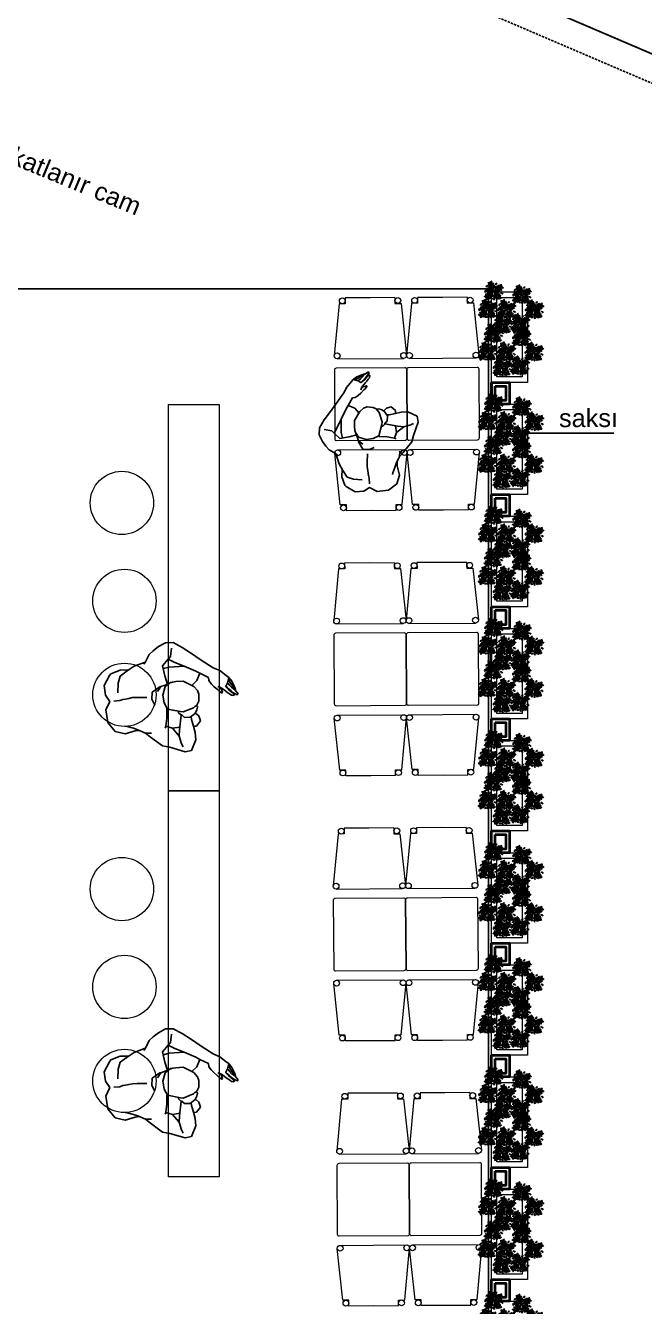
# Model space of a CAD drawing. Header units: millimetres. Extents: x 3465 to 16925, y -924 to 1134.
# Drawn here: x 5475 to 5817, y -269 to 439 of the extents above; entities that cross this region are included whole.
import ezdxf

# ---------------------------------------------------------------- set-up
doc = ezdxf.new("R2010")
doc.units = ezdxf.units.MM
doc.linetypes.add('DASHED2', pattern=[0.375, 0.25, -0.125])
for name, color, linetype in [('14.022_PLAN_+51.00$0$YPM_GRN_1', 103, 'Continuous'), ('14.022_PLAN_+51.00$0$YPM_MRD', 224, 'Continuous'), ('A_LPG_PLAN', 7, 'Continuous'), ('tertip - peyzaj', 96, 'Continuous'), ('wall', 255, 'Continuous')]:
    doc.layers.add(name, color=color, linetype=linetype)
doc.layers.add('A_ALAN_BRUT', color=30, linetype='Continuous', lineweight=9, plot=False)
for name, color, linetype, lineweight in [('ARK_AHŞAP', 45, 'Continuous', 15), ('ARK_METAL', 252, 'Continuous', 15), ('B_TEFRIS', 45, 'Continuous', 18), ('gp_notlar', 6, 'Continuous', 35)]:
    doc.layers.add(name, color=color, linetype=linetype, lineweight=lineweight)
doc.styles.get("Standard").update_dxf_attribs({"font": 'arial.ttf'})

# ---------------------------------------------------------------- blocks, each defined once
blk = doc.blocks.new('dada')
for p, q in [((219973.43, -31806.86), (219967.82, -31810.1)), ((219980.49, -31806.97), (219973.43, -31806.86)), ((219984.71, -31810.01), (219980.49, -31806.97)), ((219967.82, -31810.1), (219965.63, -31815.29)), ((219984.28, -31815.56), (219984.55, -31812.14)), ((219988.56, -31808.22), (219984.71, -31810.01)), ((219993.91, -31808.37), (219988.56, -31808.22)), ((219998.88, -31812.26), (219993.91, -31808.37)), ((219999.67, -31813.16), (219998.88, -31812.26)), ((220000.91, -31818.54), (219999.67, -31813.16)), ((219965.63, -31815.29), (219966.32, -31821.02)), ((219966.32, -31821.02), (219966.1, -31823.52)), ((219966.74, -31822.57), (219967.93, -31820.3)), ((219967.93, -31820.3), (219969.4, -31817.13)), ((219969.4, -31817.13), (219969.8, -31816.05)), ((219984.57, -31817.26), (219984.28, -31815.56)), ((219984.6, -31818.7), (219984.57, -31817.26)), ((219984.6, -31820.52), (219984.6, -31818.7)), ((219984.72, -31822.78), (219984.6, -31820.52)), ((219993.96, -31816.3), (219988.77, -31815.1)), ((219997.59, -31817.95), (219993.96, -31816.3)), ((219999.73, -31822.23), (219997.59, -31817.95)), ((220000.18, -31823.15), (220000.91, -31818.54)), ((219961.55, -31828.75), (219955.53, -31834.58)), ((219964.1, -31826.49), (219961.55, -31828.75)), ((219963.56, -31829.8), (219964.1, -31826.49)), ((219964.1, -31826.49), (219966.74, -31822.57)), ((219983.43, -31830.57), (219984.36, -31825.28)), ((219984.36, -31825.28), (219984.72, -31822.78)), ((220001.59, -31826.62), (219999.73, -31822.23)), ((220002.81, -31832.98), (220001.59, -31826.62)), ((219955.53, -31834.58), (219954.16, -31838.39)), ((219981.99, -31833.12), (219978.94, -31834.02)), ((219985.92, -31833.89), (219981.99, -31833.12)), ((219988.02, -31838.63), (219985.92, -31833.89)), ((220002.93, -31833.11), (220001.86, -31831.93)), ((220006.66, -31835.82), (220002.93, -31833.11)), ((220008.27, -31838.35), (220006.66, -31835.82)), ((219954.16, -31838.39), (219950.29, -31846.24)), ((219964.26, -31841.56), (219959.4, -31844.48)), ((219964.25, -31845.64), (219964.26, -31841.56)), ((219965.95, -31838.14), (219964.26, -31841.56)), ((219965.95, -31838.14), (219964.98, -31837.71)), ((219970.28, -31839.47), (219965.95, -31838.14)), ((219975.28, -31840.42), (219970.28, -31839.47)), ((219975.15, -31840.74), (219972.56, -31847.46)), ((219978.82, -31839.44), (219975.15, -31840.74)), ((219983.21, -31839.4), (219978.82, -31839.44)), ((219987.64, -31841.51), (219983.21, -31839.4)), ((219988.07, -31839.19), (219985.66, -31836.85)), ((219989.39, -31844.89), (219987.64, -31841.51)), ((219988.07, -31839.19), (219988.02, -31838.63)), ((219988.47, -31841.63), (219988.07, -31839.19)), ((219989.1, -31844.08), (219988.47, -31841.63)), ((219993.46, -31842.32), (219988.64, -31842.96)), ((219999.27, -31842.1), (219993.46, -31842.32)), ((219997.93, -31845.57), (219997.61, -31842.23)), ((219999.27, -31842.1), (220002.34, -31845.71)), ((220010.11, -31841.56), (220008.27, -31838.35)), ((220011.49, -31845.77), (220010.11, -31841.56)), ((219950.29, -31846.24), (219950.45, -31849.81)), ((219950.45, -31849.81), (219955.8, -31853.26)), ((219954.91, -31845.07), (219953.11, -31845.59)), ((219959.4, -31844.48), (219954.91, -31845.07)), ((219962.84, -31845.25), (219959.4, -31844.48)), ((219970.62, -31847.5), (219962.84, -31845.25)), ((219969.08, -31849.16), (219968.58, -31852.23)), ((219970.59, -31848.03), (219969.08, -31849.16)), ((219970.97, -31847.21), (219970.59, -31848.03)), ((219972.17, -31846.32), (219970.97, -31847.21)), ((219972.17, -31846.32), (219972.92, -31846.53)), ((219972.56, -31847.46), (219972.17, -31849.01)), ((219972.17, -31849.01), (219973.41, -31854.95)), ((219988.91, -31851.81), (219989.4, -31847.79)), ((219989.4, -31845.86), (219989.1, -31844.08)), ((219989.4, -31847.79), (219989.39, -31844.89)), ((219997.01, -31853.72), (219997.93, -31845.57)), ((219997.01, -31853.72), (219999.97, -31848.98)), ((219999.97, -31848.98), (220002.34, -31845.71)), ((220002.34, -31845.71), (220003.54, -31847.27)), ((220003.54, -31847.27), (220008.04, -31848.65)), ((220010.84, -31850.1), (220011.49, -31845.77)), ((219955.8, -31853.26), (219959.9, -31853.53)), ((219959.9, -31853.53), (219963.48, -31853.17)), ((219963.15, -31854.85), (219963.36, -31853.18)), ((219965.64, -31857.49), (219963.15, -31854.85)), ((219963.48, -31853.17), (219967.29, -31852.84)), ((219968.51, -31857.12), (219965.64, -31857.49)), ((219967.29, -31852.84), (219968.82, -31852.87)), ((219970.32, -31855.52), (219968.51, -31857.12)), ((219968.58, -31852.23), (219970.19, -31855.43)), ((219968.58, -31852.23), (219968.58, -31852.23)), ((219970.19, -31855.43), (219971.96, -31856.56)), ((219971.96, -31856.56), (219973.39, -31857.25)), ((219973.39, -31857.25), (219974.3, -31857.1)), ((219973.41, -31854.95), (219974.93, -31857.36)), ((219974.3, -31857.1), (219974, -31855.88)), ((219982.44, -31858.76), (219985.09, -31857.09)), ((219985.09, -31857.09), (219988.91, -31851.81)), ((219985.8, -31856.21), (219987.9, -31859.37)), ((219993.17, -31859.66), (219997.01, -31853.72)), ((220003.67, -31858.47), (220007.38, -31854.47)), ((220007.38, -31854.47), (220010.84, -31850.1)), ((220010.84, -31850.1), (220010.84, -31850.1)), ((219974.93, -31857.36), (219976.56, -31858.48)), ((219976.56, -31858.48), (219980.28, -31859.2)), ((219980.28, -31859.2), (219982.44, -31858.76)), ((219987.9, -31859.37), (219991.64, -31861.58)), ((219988.57, -31865.91), (219991.64, -31861.58)), ((219991.64, -31861.58), (219993.17, -31859.66)), ((219993.34, -31869.51), (219998.72, -31863.72)), ((219998.72, -31863.72), (220003.67, -31858.47)), ((219980.08, -31870.45), (219978.82, -31871.79)), ((219981.05, -31869.82), (219980.08, -31870.45)), ((219983.16, -31868.07), (219981.05, -31869.82)), ((219981.22, -31871.84), (219982.18, -31871.28)), ((219981.5, -31872.16), (219982.18, -31871.28)), ((219982.18, -31871.28), (219982.73, -31870.18)), ((219984.86, -31866.77), (219983.16, -31868.07)), ((219986.8, -31865.87), (219984.86, -31866.77)), ((219988.57, -31865.91), (219986.8, -31865.87)), ((219993.34, -31869.51), (219991.22, -31872.75)), ((219976.27, -31878.1), (219976.66, -31876.87)), ((219976.41, -31878.38), (219976.27, -31878.1)), ((219976.48, -31879.78), (219978.12, -31877.92)), ((219976.66, -31876.87), (219977.52, -31876.06)), ((219977.86, -31877.77), (219976.79, -31878.46)), ((219977.52, -31876.06), (219978.45, -31875.03)), ((219978.67, -31877.01), (219977.86, -31877.77)), ((219978.12, -31877.92), (219979.05, -31877.16)), ((219978.45, -31875.03), (219979.15, -31874.38)), ((219980.13, -31875.83), (219978.67, -31877.01)), ((219978.82, -31871.79), (219978.86, -31872.05)), ((219978.86, -31872.05), (219979.15, -31872.17)), ((219979.05, -31877.16), (219980.26, -31876.22)), ((219979.15, -31872.17), (219981.22, -31871.84)), ((219979.15, -31874.38), (219980.27, -31873.42)), ((219981.04, -31877.69), (219979.16, -31879.29)), ((219982.07, -31874.36), (219980.13, -31875.83)), ((219980.26, -31876.22), (219981.28, -31875.32)), ((219980.27, -31873.42), (219981.5, -31872.16)), ((219984.29, -31878.28), (219981.03, -31879.23)), ((219982.21, -31876.84), (219981.04, -31877.69)), ((219983.47, -31877.43), (219981.25, -31878.56)), ((219981.28, -31875.32), (219982.23, -31874.56)), ((219982.23, -31874.56), (219982.07, -31874.36)), ((219982.21, -31876.84), (219983.86, -31875.88)), ((219982.23, -31874.56), (219983.86, -31875.88)), ((219985.17, -31876.82), (219983.47, -31877.43)), ((219983.86, -31875.88), (219986.68, -31877.05)), ((219986.68, -31877.05), (219984.29, -31878.28)), ((219985.98, -31876.82), (219985.17, -31876.82)), ((219987.88, -31875.86), (219986.68, -31877.05)), ((219991.22, -31872.75), (219987.88, -31875.86)), ((219976.79, -31878.46), (219976.41, -31878.38)), ((219976.62, -31880.37), (219976.48, -31879.78)), ((219976.88, -31880.62), (219976.62, -31880.37)), ((219979.16, -31879.29), (219976.88, -31880.62)), ((219981.25, -31878.56), (219979.16, -31879.29)), ((219979.44, -31879.52), (219979.16, -31879.29)), ((219981.03, -31879.23), (219979.44, -31879.52))]:
    blk.add_line(p, q)
blk = doc.blocks.new('P_SHRUB_PLAN1')
at = {"color": 0}
for p in [(-0.451367, 0.072169), (-0.001113, 0.449977), (0.449141, 0.072169), (0.078279, -0.457477)]:
    blk.add_line(p, (-0.001113, -0.007223), dxfattribs=at)
for centre, radius, start, end in [((-0.363197, -0.029747), 0.105526, 116.289965, 179.624331), ((-0.256378, -0.135484), 0.237522, 124.076277, 153.379343), ((-0.333657, 0.137783), 0.105526, 160.375671, 223.710032), ((-0.197115, 0.20061), 0.237522, 186.620658, 215.923727), ((-0.30177, -0.040578), 0.105526, 116.289965, 179.624331), ((-0.194951, -0.146315), 0.237522, 124.076277, 153.379343), ((-0.27223, 0.126952), 0.105526, 160.375671, 223.710032), ((-0.135689, 0.189778), 0.237522, 186.620658, 215.923727), ((-0.217928, -0.103224), 0.146156, 105.248915, 175.393726), ((-0.141491, -0.194891), 0.245011, 111.371192, 155.03658), ((-0.172018, 0.157145), 0.146156, 164.606273, 234.751089), ((-0.068838, 0.21714), 0.245011, 184.963421, 228.628794), ((-0.136026, -0.117666), 0.146156, 105.248914, 175.393726), ((-0.059588, -0.209333), 0.245011, 111.371193, 155.036578), ((-0.193084, 0.281484), 0.052596, 139.742007, 258.747542), ((-0.090116, 0.142703), 0.146156, 164.606273, 234.751089), ((-0.121859, 0.323097), 0.11437, 184.618037, 228.21065), ((0.013064, 0.202698), 0.245011, 184.963421, 228.628793), ((-0.067742, -0.138818), 0.142476, 83.425939, 183.634578), ((-0.003596, -0.210194), 0.215548, 101.666457, 163.187794), ((-0.142279, 0.035543), 0.142476, 3.425938, 103.634574), ((-0.201432, -0.040023), 0.215548, 21.666462, 83.187793), ((-0.018716, 0.139225), 0.142476, 156.365422, 256.574061), ((0.065974, 0.184358), 0.215548, 176.812207, 238.33355), ((-0.133306, 0.189628), 0.146156, 25.248907, 95.393712), ((-0.210307, 0.098434), 0.245011, 31.371195, 75.036567), ((-0.133306, 0.106463), 0.146156, 25.248907, 95.393712), ((-0.210307, 0.015268), 0.245011, 31.371196, 75.036566), ((-0.089129, -0.024361), 0.051462, 114.225754, 255.127894), ((-0.048205, -0.012618), 0.071323, 150.439781, 228.669432), ((-0.08617, 0.345449), 0.105526, 36.289967, 99.624326), ((-0.171752, 0.221892), 0.237522, 44.076284, 73.379359), ((-0.08617, 0.283075), 0.105526, 36.289967, 99.624326), ((-0.171752, 0.159517), 0.237522, 44.076282, 73.379358), ((0.140053, 0.035543), 0.142476, 76.36542, 176.574065), ((0.083944, 0.345449), 0.105526, 80.375674, 143.710034), ((0.169526, 0.221892), 0.237522, 106.620646, 135.923715), ((0.083944, 0.283075), 0.105526, 80.375674, 143.710034), ((0.169526, 0.159517), 0.237522, 106.620647, 135.923717), ((0.13108, 0.189628), 0.146156, 84.606282, 154.751105), ((0.13108, 0.106463), 0.146156, 84.606282, 154.751105), ((0.199206, -0.040023), 0.215548, 96.812207, 158.333538), ((0.208081, 0.098434), 0.245011, 104.963429, 148.628796), ((0.208081, 0.015268), 0.245011, 104.96343, 148.628796), ((-0.0682, 0.184358), 0.215548, 301.666479, 3.187789), ((0.00137, -0.210194), 0.215548, 16.81221, 78.33354), ((0.065516, -0.138818), 0.142476, 356.365422, 96.57406), ((0.016489, 0.139225), 0.142476, 283.42594, 23.634579), ((-0.01529, 0.202698), 0.245011, 311.371195, 355.036565), ((0.057362, -0.209333), 0.245011, 24.963434, 68.628805), ((0.08789, 0.142703), 0.146156, 305.248914, 15.393715), ((0.1338, -0.117666), 0.146156, 4.606286, 74.751092), ((0.301709, 0.190722), 0.105526, 80.375678, 143.710037), ((0.387291, 0.067164), 0.237522, 106.620647, 135.923716), ((0.066612, 0.21714), 0.245011, 311.371194, 355.036565), ((0.139264, -0.194891), 0.245011, 24.963435, 68.628805), ((0.169792, 0.157145), 0.146156, 305.248912, 15.393715), ((0.215702, -0.103224), 0.146156, 4.606286, 74.751091), ((0.133462, 0.189778), 0.237522, 324.076301, 353.379371), ((0.192725, -0.146315), 0.237522, 26.620644, 55.923717), ((0.270004, 0.126952), 0.105526, 316.289968, 19.624329), ((0.299544, -0.040578), 0.105526, 0.375673, 63.710035), ((0.194889, 0.20061), 0.237522, 324.076301, 353.379371), ((0.331431, 0.137783), 0.105526, 316.289968, 19.624329), ((-0.313427, -0.136853), 0.052596, 139.742002, 258.747542), ((-0.242203, -0.09524), 0.11437, 184.618034, 228.210652), ((-0.204545, -0.154045), 0.052596, 139.742013, 258.747542), ((-0.13332, -0.112432), 0.11437, 184.618034, 228.210652), ((0.21135, -0.453117), 0.493926, 115.477216, 156.658502), ((-0.165763, -0.220475), 0.052127, 167.057738, 302.853249), ((-0.165763, -0.294973), 0.052127, 167.057722, 302.853249), ((-0.134783, -0.067401), 0.07947, 144.986544, 244.403375), ((-0.135765, -0.191093), 0.073192, 185.184482, 268.653962), ((-0.135765, -0.265591), 0.073192, 185.184493, 268.653962), ((0.026737, 0.008335), 0.228603, 187.575873, 215.894164), ((-0.105353, -0.171336), 0.070016, 138.874425, 278.976266), ((-0.044516, -0.137717), 0.114256, 173.753633, 244.097057), ((-0.204085, -0.009706), 0.215548, 286.81224, 348.333528), ((-0.132709, -0.073852), 0.142476, 266.36541, 6.574061), ((0.00897, -0.110067), 0.118428, 161.447682, 239.367231), ((-0.203223, -0.065698), 0.245011, 294.963439, 338.628814), ((-0.111556, -0.142136), 0.146156, 274.60628, 344.751092), ((0.289195, -0.029824), 0.386217, 185.400745, 208.139032), ((-0.188782, -0.1476), 0.245011, 294.96344, 338.628812), ((-0.097115, -0.224038), 0.146156, 274.60628, 344.751097), ((-0.140206, -0.20106), 0.237522, 296.620636, 325.923704), ((-0.034469, -0.30788), 0.105526, 270.375661, 333.710016), ((-0.129375, -0.262487), 0.237522, 296.620637, 325.923705), ((-0.023637, -0.369306), 0.105526, 270.375661, 333.710016), ((0.145335, -0.024825), 0.142476, 193.42593, 293.634586), ((0.190467, 0.059864), 0.215548, 211.666456, 273.187785), ((0.208808, 0.006954), 0.245011, 221.371199, 265.036558), ((0.148813, -0.096226), 0.146156, 215.248903, 285.393714), ((0.22325, -0.074948), 0.245011, 221.371198, 265.036558), ((0.163254, -0.178128), 0.146156, 215.248903, 285.393714), ((0.195888, -0.141798), 0.237522, 234.076264, 263.37936), ((0.133062, -0.27834), 0.105526, 226.289964, 289.624336), ((0.206719, -0.203225), 0.237522, 234.076265, 263.37936), ((0.143893, -0.339766), 0.105526, 226.289963, 289.624336), ((0.27683, -0.255539), 0.052596, 101.252458, 220.258004), ((0.348054, -0.297152), 0.11437, 131.789348, 175.381978), ((0.395831, 0.071846), 0.237522, 234.076263, 263.37936), ((0.333004, -0.064695), 0.105526, 226.28996, 289.624336)]:
    blk.add_arc(centre, radius, start, end, dxfattribs=at)
blk = doc.blocks.new('BİTKİ2')
at = {"xscale": 24.57000000000016, "yscale": 24.57000000000016, "zscale": 24.57000000000016}
for p in [(-8.9, 18.5), (12.2, 22), (-28.2, -6.1), (-3.6, -4.4), (17.5, 0.9), (-14.2, -22), (8.7, -16.7)]:
    blk.add_blockref('P_SHRUB_PLAN1', p, dxfattribs=at)

msp = doc.modelspace()

# ---------------------------------------------------------------- linework, layer by layer
msp.add_line((5800.337, 214.117), (5749.155, 213.99))
at = {"layer": '14.022_PLAN_+51.00$0$YPM_GRN_1', "ltscale": 0.1}
msp.add_line((4969.775, 788.8), (6202.8, 260.361), dxfattribs=at)
for points in [[(4969.741, 788.8), (6202.8, 260.351)], [(4969.776, 788.8), (6202.8, 260.361)]]:
    msp.add_lwpolyline(points, dxfattribs=at)
at = {"layer": '14.022_PLAN_+51.00$0$YPM_MRD'}
msp.add_lwpolyline([(5466.13, 293.824), (5731.129, 293.824), (5731.129, -561.382), (5466.13, -561.382)], close=True, dxfattribs=at)
at = {"layer": 'A_ALAN_BRUT'}
msp.add_lwpolyline([(6202.8, 260.359), (4969.745, 788.8)], dxfattribs=at)
at = {"layer": 'A_LPG_PLAN', "linetype": 'DASHED2', "ltscale": 5}
for points in [[(4931.697, 788.8), (6202.8, 244.042)], [(4969.776, 788.8), (6202.8, 260.361)]]:
    msp.add_lwpolyline(points, dxfattribs=at)
at = {"layer": 'ARK_AHŞAP'}
for points in [[(5554.165, 16.385), (5554.165, 229.865), (5582.165, 229.865), (5582.165, 16.385)], [(5554.165, -197.095), (5554.165, 16.385), (5582.165, 16.385), (5582.165, -197.095)]]:
    msp.add_lwpolyline(points, close=True, dxfattribs=at)
for centre in [(5650.231, 287.232), (5680.948, 287.407), (5690.23, 287.46), (5720.947, 287.636), (5647.363, 256.815), (5684.163, 257.025), (5687.363, 257.043), (5724.162, 257.254), (5647.67, 203.188), (5684.47, 203.398), (5687.67, 203.416), (5724.469, 203.627), (5650.885, 172.806), (5681.602, 172.981), (5690.885, 173.034), (5721.602, 173.21), (5649.937, 140.648), (5680.654, 140.824), (5689.936, 140.877), (5720.653, 141.053), (5647.069, 110.231), (5683.869, 110.442), (5687.069, 110.46), (5723.868, 110.67), (5647.376, 56.604), (5684.176, 56.815), (5687.375, 56.833), (5724.175, 57.044), (5650.591, 26.222), (5681.308, 26.398), (5690.591, 26.451), (5721.307, 26.627), (5649.643, -5.935), (5680.36, -5.76), (5689.642, -5.706), (5720.359, -5.531), (5646.775, -36.352), (5683.575, -36.142), (5686.775, -36.123), (5723.574, -35.913), (5647.082, -89.979), (5683.881, -89.769), (5687.081, -89.75), (5723.881, -89.54), (5650.297, -120.361), (5681.014, -120.185), (5690.296, -120.132), (5721.013, -119.957), (5651.613, -152.506), (5682.33, -152.33), (5691.613, -152.277), (5722.33, -152.101), (5648.746, -182.923), (5685.545, -182.712), (5688.745, -182.694), (5725.545, -182.483), (5649.053, -236.549), (5685.852, -236.339), (5689.052, -236.321), (5725.852, -236.11), (5652.268, -266.932), (5682.985, -266.756), (5692.267, -266.703), (5722.984, -266.527)]:
    msp.add_circle(centre, 1.6, dxfattribs=at)
at = {"layer": 'ARK_METAL'}
for p, q in [((5648.478, 285.621), (5645.771, 256.965)), ((5651.84, 285.641), (5648.478, 285.621)), ((5679.339, 288.998), (5651.822, 288.841)), ((5665.58, 288.919), (5651.822, 288.841)), ((5651.822, 288.841), (5651.84, 285.641)), ((5679.339, 288.998), (5679.357, 285.798)), ((5679.357, 285.798), (5682.719, 285.817)), ((5682.719, 285.817), (5685.754, 257.194)), ((5688.477, 285.85), (5685.77, 257.194)), ((5691.839, 285.869), (5688.477, 285.85)), ((5719.338, 289.227), (5691.821, 289.069)), ((5705.58, 289.148), (5691.821, 289.069)), ((5691.821, 289.069), (5691.839, 285.869)), ((5719.338, 289.227), (5719.356, 286.027)), ((5719.356, 286.027), (5722.718, 286.046)), ((5722.718, 286.046), (5725.753, 257.423)), ((5647.373, 255.215), (5684.172, 255.425)), ((5687.372, 255.443), (5724.171, 255.654)), ((5649.114, 174.395), (5646.079, 203.019)), ((5647.661, 204.788), (5684.46, 204.998)), ((5683.355, 174.591), (5686.063, 203.248)), ((5689.113, 174.624), (5686.078, 203.248)), ((5687.66, 205.016), (5724.46, 205.227)), ((5723.354, 174.82), (5726.062, 203.476)), ((5652.476, 174.415), (5649.114, 174.395)), ((5652.494, 171.215), (5652.476, 174.415)), ((5680.011, 171.372), (5652.494, 171.215)), ((5666.253, 171.293), (5652.494, 171.215)), ((5679.993, 174.572), (5683.355, 174.591)), ((5680.011, 171.372), (5679.993, 174.572)), ((5692.475, 174.643), (5689.113, 174.624)), ((5692.494, 171.444), (5692.475, 174.643)), ((5720.011, 171.601), (5692.494, 171.444)), ((5706.252, 171.522), (5692.494, 171.444)), ((5719.992, 174.801), (5723.354, 174.82)), ((5720.011, 171.601), (5719.992, 174.801)), ((5679.045, 142.415), (5651.528, 142.257)), ((5665.286, 142.336), (5651.528, 142.257)), ((5651.528, 142.257), (5651.546, 139.057)), ((5679.045, 142.415), (5679.063, 139.215)), ((5719.044, 142.643), (5691.527, 142.486)), ((5705.285, 142.565), (5691.527, 142.486)), ((5691.527, 142.486), (5691.545, 139.286)), ((5719.044, 142.643), (5719.062, 139.443)), ((5648.184, 139.038), (5645.476, 110.382)), ((5651.546, 139.057), (5648.184, 139.038)), ((5679.063, 139.215), (5682.425, 139.234)), ((5682.425, 139.234), (5685.46, 110.61)), ((5688.183, 139.267), (5685.476, 110.611)), ((5691.545, 139.286), (5688.183, 139.267)), ((5719.062, 139.443), (5722.424, 139.463)), ((5722.424, 139.463), (5725.459, 110.839)), ((5647.079, 108.631), (5683.878, 108.842)), ((5687.078, 108.86), (5723.877, 109.071)), ((5647.367, 58.204), (5684.166, 58.415)), ((5683.061, 28.008), (5685.768, 56.664)), ((5688.819, 28.041), (5685.784, 56.664)), ((5687.366, 58.433), (5724.166, 58.644)), ((5723.06, 28.237), (5725.768, 56.893)), ((5648.82, 27.812), (5645.785, 56.436)), ((5652.182, 27.831), (5648.82, 27.812)), ((5652.2, 24.631), (5652.182, 27.831)), ((5679.717, 24.789), (5652.2, 24.631)), ((5665.959, 24.71), (5652.2, 24.631)), ((5679.699, 27.989), (5683.061, 28.008)), ((5679.717, 24.789), (5679.699, 27.989)), ((5692.181, 28.06), (5688.819, 28.041)), ((5692.2, 24.86), (5692.181, 28.06)), ((5719.717, 25.018), (5692.2, 24.86)), ((5705.958, 24.939), (5692.2, 24.86)), ((5719.698, 28.218), (5723.06, 28.237)), ((5719.717, 25.018), (5719.698, 28.218)), ((5678.75, -4.169), (5651.234, -4.326)), ((5664.992, -4.247), (5651.234, -4.326)), ((5651.234, -4.326), (5651.252, -7.526)), ((5678.75, -4.169), (5678.769, -7.369)), ((5718.75, -3.94), (5691.233, -4.097)), ((5704.991, -4.019), (5691.233, -4.097)), ((5691.233, -4.097), (5691.251, -7.297)), ((5718.75, -3.94), (5718.768, -7.14)), ((5647.89, -7.545), (5645.182, -36.202)), ((5651.252, -7.526), (5647.89, -7.545)), ((5678.769, -7.369), (5682.131, -7.349)), ((5682.131, -7.349), (5685.166, -35.973)), ((5687.889, -7.317), (5685.182, -35.973)), ((5691.251, -7.297), (5687.889, -7.317)), ((5718.768, -7.14), (5722.13, -7.121)), ((5722.13, -7.121), (5725.165, -35.744)), ((5646.784, -37.952), (5683.584, -37.742)), ((5686.784, -37.723), (5723.583, -37.513)), ((5648.526, -118.771), (5645.491, -90.148)), ((5647.073, -88.379), (5683.872, -88.169)), ((5682.767, -118.575), (5685.474, -89.919)), ((5688.525, -118.542), (5685.49, -89.919)), ((5687.072, -88.15), (5723.872, -87.94)), ((5722.766, -118.347), (5725.474, -89.69)), ((5651.888, -118.752), (5648.526, -118.771)), ((5651.906, -121.952), (5651.888, -118.752)), ((5679.405, -118.595), (5682.767, -118.575)), ((5679.423, -121.795), (5679.405, -118.595)), ((5691.887, -118.523), (5688.525, -118.542)), ((5691.906, -121.723), (5691.887, -118.523)), ((5719.404, -118.366), (5722.766, -118.347)), ((5719.423, -121.566), (5719.404, -118.366)), ((5679.423, -121.795), (5651.906, -121.952)), ((5665.665, -121.873), (5651.906, -121.952)), ((5719.423, -121.566), (5691.906, -121.723)), ((5705.664, -121.645), (5691.906, -121.723)), ((5649.861, -154.116), (5647.153, -182.772)), ((5653.223, -154.096), (5649.861, -154.116)), ((5680.721, -150.739), (5653.204, -150.897)), ((5666.963, -150.818), (5653.204, -150.897)), ((5653.204, -150.897), (5653.223, -154.096)), ((5680.721, -150.739), (5680.74, -153.939)), ((5680.74, -153.939), (5684.102, -153.92)), ((5684.102, -153.92), (5687.137, -182.543)), ((5689.86, -153.887), (5687.153, -182.543)), ((5693.222, -153.868), (5689.86, -153.887)), ((5720.721, -150.51), (5693.204, -150.668)), ((5706.962, -150.589), (5693.204, -150.668)), ((5693.204, -150.668), (5693.222, -153.868)), ((5720.721, -150.51), (5720.739, -153.71)), ((5720.739, -153.71), (5724.101, -153.691)), ((5724.101, -153.691), (5727.136, -182.315)), ((5688.755, -184.294), (5725.554, -184.083)), ((5648.755, -184.523), (5685.555, -184.312)), ((5650.497, -265.342), (5647.462, -236.718)), ((5649.044, -234.949), (5685.843, -234.739)), ((5684.738, -265.146), (5687.445, -236.489)), ((5690.496, -265.113), (5687.461, -236.489)), ((5689.043, -234.721), (5725.842, -234.51)), ((5724.737, -264.917), (5727.444, -236.261)), ((5653.859, -265.322), (5650.497, -265.342)), ((5653.877, -268.522), (5653.859, -265.322)), ((5681.394, -268.365), (5653.877, -268.522)), ((5667.636, -268.444), (5653.877, -268.522)), ((5681.376, -265.165), (5684.738, -265.146)), ((5681.394, -268.365), (5681.376, -265.165)), ((5693.858, -265.094), (5690.496, -265.113)), ((5693.876, -268.294), (5693.858, -265.094)), ((5721.393, -268.136), (5693.876, -268.294)), ((5707.635, -268.215), (5693.876, -268.294)), ((5721.375, -264.936), (5724.737, -264.917)), ((5721.393, -268.136), (5721.375, -264.936))]:
    msp.add_line(p, q, dxfattribs=at)
for points in [[(5732.697, 292.145), (5752.697, 292.145), (5752.697, 242.145), (5732.697, 242.145)], [(5735.697, 289.145), (5749.697, 289.145), (5749.697, 245.145), (5735.697, 245.145)], [(5732.697, 230.145), (5752.697, 230.145), (5752.697, 180.145), (5732.697, 180.145)], [(5735.697, 227.145), (5749.697, 227.145), (5749.697, 183.145), (5735.697, 183.145)], [(5732.697, 168.145), (5752.697, 168.145), (5752.697, 118.145), (5732.697, 118.145)], [(5735.697, 165.145), (5749.697, 165.145), (5749.697, 121.145), (5735.697, 121.145)], [(5732.697, 106.145), (5752.697, 106.145), (5752.697, 56.145), (5732.697, 56.145)], [(5735.697, 103.145), (5749.697, 103.145), (5749.697, 59.145), (5735.697, 59.145)], [(5732.697, 44.145), (5752.697, 44.145), (5752.697, -5.855), (5732.697, -5.855)], [(5735.697, 41.145), (5749.697, 41.145), (5749.697, -2.855), (5735.697, -2.855)], [(5732.697, -17.855), (5752.697, -17.855), (5752.697, -67.855), (5732.697, -67.855)], [(5735.697, -20.855), (5749.697, -20.855), (5749.697, -64.855), (5735.697, -64.855)], [(5732.697, -79.855), (5752.697, -79.855), (5752.697, -129.855), (5732.697, -129.855)], [(5735.697, -82.855), (5749.697, -82.855), (5749.697, -126.855), (5735.697, -126.855)], [(5732.697, -141.855), (5752.697, -141.855), (5752.697, -191.855), (5732.697, -191.855)], [(5735.697, -144.855), (5749.697, -144.855), (5749.697, -188.855), (5735.697, -188.855)], [(5732.697, -203.855), (5752.697, -203.855), (5752.697, -253.855), (5732.697, -253.855)], [(5735.697, -206.855), (5749.697, -206.855), (5749.697, -250.855), (5735.697, -250.855)], [(5732.697, -265.855), (5752.697, -265.855), (5752.697, -315.855), (5732.697, -315.855)]]:
    msp.add_lwpolyline(points, close=True, dxfattribs=at)
for points in [[(5645.857, 248.992), (5646.075, 210.993, 0.4142136), (5647.081, 209.998), (5685.08, 210.216, 0.4142136), (5686.074, 211.221), (5685.857, 249.221, 0.4142136), (5684.851, 250.215), (5646.852, 249.998, 0.4142136)], [(5685.857, 249.221), (5686.074, 211.221, 0.4142136), (5687.08, 210.227), (5725.079, 210.444, 0.4142136), (5726.074, 211.45), (5725.856, 249.45, 0.4142136), (5724.85, 250.444), (5686.851, 250.226, 0.4142136)], [(5645.563, 102.409), (5645.781, 64.409, 0.4142136), (5646.786, 63.415), (5684.786, 63.632, 0.4142136), (5685.78, 64.638), (5685.563, 102.637, 0.4142136), (5684.557, 103.632), (5646.558, 103.414, 0.4142136)], [(5685.563, 102.637), (5685.78, 64.638, 0.4142136), (5686.786, 63.644), (5724.785, 63.861, 0.4142136), (5725.779, 64.867), (5725.562, 102.866, 0.4142136), (5724.556, 103.86), (5686.557, 103.643, 0.4142136)], [(5645.269, -44.175), (5645.487, -82.174, 0.4142136), (5646.492, -83.168), (5684.492, -82.951, 0.4142136), (5685.486, -81.945), (5685.269, -43.946, 0.4142136), (5684.263, -42.952), (5646.264, -43.169, 0.4142136)], [(5685.269, -43.946), (5685.486, -81.945, 0.4142136), (5686.492, -82.94), (5724.491, -82.722, 0.4142136), (5725.485, -81.717), (5725.268, -43.717, 0.4142136), (5724.262, -42.723), (5686.263, -42.94, 0.4142136)], [(5647.24, -190.745), (5647.457, -228.745, 0.4142136), (5648.463, -229.739), (5686.462, -229.521, 0.4142136), (5687.457, -228.516), (5687.239, -190.516, 0.4142136), (5686.234, -189.522), (5648.234, -189.739, 0.4142136)], [(5687.239, -190.516), (5687.457, -228.516, 0.4142136), (5688.462, -229.51), (5726.462, -229.293, 0.4142136), (5727.456, -228.287), (5727.239, -190.288, 0.4142136), (5726.233, -189.293), (5688.234, -189.511, 0.4142136)]]:
    msp.add_lwpolyline(points, format="xyb", close=True, dxfattribs=at)
at = {"layer": 'B_TEFRIS'}
for centre in [(5528.321, 175.516), (5529.756, 121.383), (5529.756, 69.416), (5528.321, -37.964), (5529.756, -92.096), (5529.756, -144.064)]:
    msp.add_circle(centre, 17.5, dxfattribs=at)
at = {"layer": 'gp_notlar', "color": 1, "ltscale": 100}
for p, q in [((5732.697, 242.145), (5732.697, 230.145)), ((5742.697, 242.145), (5742.697, 230.145)), ((5742.697, 180.145), (5742.697, 168.145)), ((5742.697, 118.145), (5742.697, 106.145)), ((5732.403, 95.562), (5732.403, 83.562)), ((5742.697, 56.145), (5742.697, 44.145)), ((5742.697, -5.855), (5742.697, -17.855)), ((5742.697, -67.855), (5742.697, -79.855)), ((5742.697, -129.855), (5742.697, -141.855)), ((5742.697, -191.855), (5742.697, -203.855)), ((5742.697, -253.855), (5742.697, -265.855))]:
    msp.add_line(p, q, dxfattribs=at)
for points in [[(5732.697, 242.145), (5742.697, 242.145), (5742.697, 230.145), (5732.697, 230.145)], [(5734.697, 240.145), (5740.697, 240.145), (5740.697, 232.145), (5734.697, 232.145)], [(5732.697, 180.145), (5742.697, 180.145), (5742.697, 168.145), (5732.697, 168.145)], [(5734.697, 178.145), (5740.697, 178.145), (5740.697, 170.145), (5734.697, 170.145)], [(5732.697, 118.145), (5742.697, 118.145), (5742.697, 106.145), (5732.697, 106.145)], [(5734.697, 116.145), (5740.697, 116.145), (5740.697, 108.145), (5734.697, 108.145)], [(5732.697, 56.145), (5742.697, 56.145), (5742.697, 44.145), (5732.697, 44.145)], [(5734.697, 54.145), (5740.697, 54.145), (5740.697, 46.145), (5734.697, 46.145)], [(5732.697, -5.855), (5742.697, -5.855), (5742.697, -17.855), (5732.697, -17.855)], [(5734.697, -7.855), (5740.697, -7.855), (5740.697, -15.855), (5734.697, -15.855)], [(5732.697, -67.855), (5742.697, -67.855), (5742.697, -79.855), (5732.697, -79.855)], [(5734.697, -69.855), (5740.697, -69.855), (5740.697, -77.855), (5734.697, -77.855)], [(5732.697, -129.855), (5742.697, -129.855), (5742.697, -141.855), (5732.697, -141.855)], [(5734.697, -131.855), (5740.697, -131.855), (5740.697, -139.855), (5734.697, -139.855)], [(5732.697, -191.855), (5742.697, -191.855), (5742.697, -203.855), (5732.697, -203.855)], [(5734.697, -193.855), (5740.697, -193.855), (5740.697, -201.855), (5734.697, -201.855)], [(5732.697, -253.855), (5742.697, -253.855), (5742.697, -265.855), (5732.697, -265.855)], [(5734.697, -255.855), (5740.697, -255.855), (5740.697, -263.855), (5734.697, -263.855)]]:
    msp.add_lwpolyline(points, close=True, dxfattribs=at)

# ---------------------------------------------------------------- block references
at = {"layer": 'tertip - peyzaj', "xscale": 0.5, "yscale": 0.5, "zscale": 0.5, "rotation": 300.518085883834}
for p in [(5743.701, 281.888), (5743.537, 258.388), (5743.701, 219.888), (5743.537, 196.388), (5743.701, 157.888), (5743.537, 134.388), (5743.701, 95.888), (5743.537, 72.388), (5743.701, 33.888), (5743.537, 10.388), (5743.701, -28.112), (5743.537, -51.612), (5743.701, -90.112), (5743.537, -113.612), (5743.701, -152.112), (5743.537, -175.612), (5743.701, -214.112), (5743.537, -237.612), (5743.701, -276.112)]:
    msp.add_blockref('BİTKİ2', p, dxfattribs=at)
at = {"layer": 'wall', "xscale": 0.9, "yscale": 0.9, "zscale": 0.9, "rotation": 186.9487644346317}
msp.add_blockref('dada', (205660.889, -4281.882), dxfattribs=at)
at = {"layer": 'wall', "rotation": 99.77082144647501}
for p in [(11506.212, -222126.387), (11506.212, -222339.866)]:
    msp.add_blockref('dada', p, dxfattribs=at)

# ---------------------------------------------------------------- texts
at = {"layer": 'A_LPG_PLAN', "char_height": 10, "attachment_point": 1}
for s, insert, rotation in [('Etrafı katlanır cam sıstemi', (5435.424, 386.852), 337.510184), ('saksı', (5770.08, 227.408), 0.128068)]:
    msp.add_mtext_dynamic_manual_height_columns(s, width=141.96713, gutter_width=3080.043, heights=[0], dxfattribs=dict(at, insert=insert, rotation=rotation))

doc.saveas('drawing.dxf')
